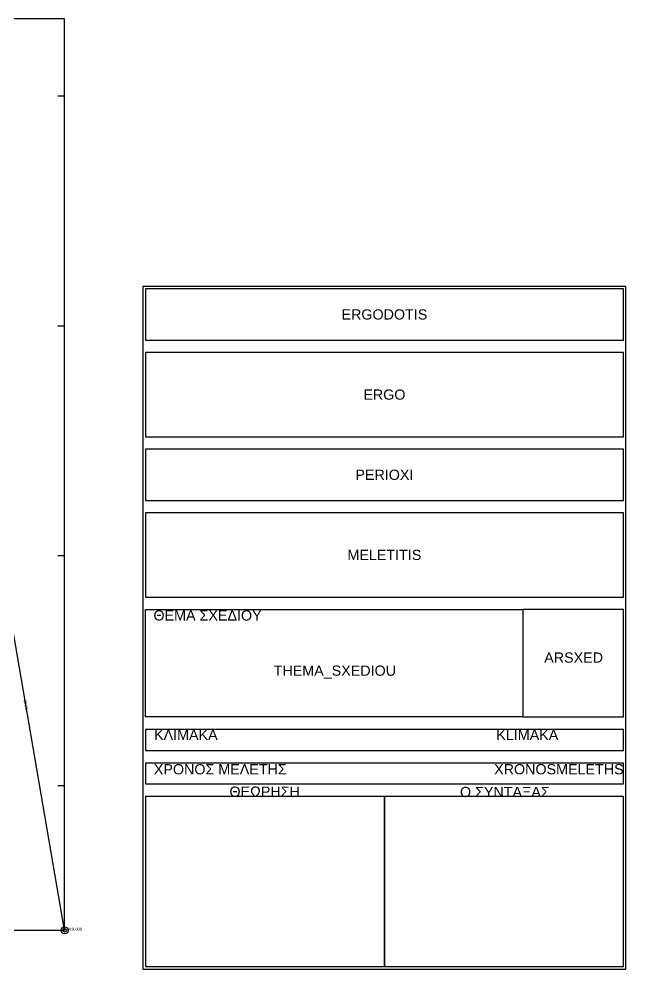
# Model space of a CAD drawing. Header units: metres. Extents: x 1516 to 1668, y 2364 to 2447.
# Drawn here: x 1615.6 to 1668.4, y 2364.1 to 2446.7 of the extents above; entities that cross this region are included whole.
import ezdxf
from ezdxf.enums import TextEntityAlignment as Align

# ---------------------------------------------------------------- set-up
doc = ezdxf.new("R2010")
doc.units = ezdxf.units.M
doc.layers.get('0').update_dxf_attribs({"linetype": 'CONTINUOUS'})
doc.styles.get("Standard").update_dxf_attribs({"font": 'arial.ttf'})

# ---------------------------------------------------------------- blocks, each defined once
blk = doc.blocks.new('TITLE_BOARD_1')
at = {"color": 7}
for points in [[(-21, -29.7), (21, -29.7), (21, 29.7), (-21, 29.7)], [(-20.7813, 25.0274), (20.7812, 25.0274), (20.7812, 29.4775), (-20.7813, 29.4775)], [(-20.7813, 16.6167), (20.7812, 16.6167), (20.7812, 23.9371), (-20.7813, 23.9371)], [(-20.7813, 11.0763), (20.7812, 11.0763), (20.7812, 15.5264), (-20.7813, 15.5264)], [(-20.7813, 2.6656), (20.7812, 2.6656), (20.7812, 9.986), (-20.7813, 9.986)], [(-20.7813, 1.5753), (12.0312, 1.5753), (12.0312, -7.7699), (-20.7813, -7.7699)], [(12.0312, -7.7699), (20.7812, -7.7699), (20.7812, 1.5753), (12.0312, 1.5753)], [(-20.7813, -10.6847), (20.7812, -10.6847), (20.7812, -8.8602), (-20.7813, -8.8602)], [(-20.7813, -13.5995), (20.7812, -13.5995), (20.7812, -11.775), (-20.7813, -11.775)], [(-20.7813, -29.4775), (0, -29.4775), (0, -14.6898), (-20.7813, -14.6898)], [(0, -29.4775), (20.7812, -29.4775), (20.7812, -14.6898), (0, -14.6898)]]:
    blk.add_lwpolyline(points, close=True, dxfattribs=at)
for s, p in [('ΘΕΜΑ ΣΧΕΔΙΟΥ', (-20.0745, 0.6234)), ('ΚΛΙΜΑΚΑ', (-20.0239, -9.7672)), ('KLIMAKA', (9.7288, -9.771)), ('ΧΡΟΝΟΣ ΜΕΛΕΤΗΣ', (-20.0413, -12.7651)), ('XRONOSMELETHS', (9.5389, -12.7603))]:
    blk.add_text(s, height=0.89, dxfattribs=at).set_placement(p)
for s, p in [('ARSXED', (16.448, -3.0444)), ('ΘΕΩΡΗΣΗ', (-10.4106, -14.7158)), ('Ο ΣΥΝΤΑΞΑΣ', (10.4701, -14.7403))]:
    blk.add_text(s, height=0.89, dxfattribs=at).set_placement(p, align=Align.CENTER)
at = {"color": 7, "char_height": 0.89, "attachment_point": 5}
for s, insert, width in [('ERGODOTIS', (0, 27.2524), 4.5169), ('ERGO', (0, 20.2769), 2.1806), ('PERIOXI', (0, 13.3014), 3.5823), ('MELETITIS', (0, 6.3258), 4.7839), ('THEMA_SXEDIOU', (-4.3063, -3.8653), 6.6529)]:
    blk.add_mtext(s, dxfattribs=dict(at, insert=insert, width=width))

msp = doc.modelspace()

# ---------------------------------------------------------------- linework, layer by layer
for p, q in [((1619.551, 2440), (1618.951, 2440)), ((1619.551, 2420), (1618.951, 2420)), ((1619.551, 2400), (1618.951, 2400)), ((1619.551, 2380), (1618.951, 2380))]:
    msp.add_line(p, q)
at = {"color": 3}
msp.add_lwpolyline([(1516.533, 2435.718), (1528.215, 2367.715), (1619.551, 2367.42), (1605.929, 2446.721), (1516.533, 2435.718)], dxfattribs=at)
at = {"color": 7}
for radius in [0.3, 0.3, 0.15]:
    msp.add_circle((1619.551, 2367.42), radius, dxfattribs=at)

# ---------------------------------------------------------------- block references
msp.add_blockref('TITLE_BOARD_1', (1647.353, 2393.755))

# ---------------------------------------------------------------- texts
at = {"color": 7, "insert": (1619.776, 2367.645), "char_height": 0.25, "width": 1, "attachment_point": 1}
msp.add_mtext('r4:0.000', dxfattribs=at)

# ---------------------------------------------------------------- next in the draw order: wipeouts: each hides what was drawn before it
msp.add_wipeout([(1616.286, 2387.163), (1616.529, 2385.744), (1616.729, 2385.778), (1616.485, 2387.197)])

# ---------------------------------------------------------------- next in the draw order: linework, layer by layer
at = {"color": 8}
msp.add_lwpolyline([(1516.533, 2367.42), (1619.551, 2367.42), (1619.551, 2446.721), (1516.533, 2446.721)], close=True, dxfattribs=at)

# ---------------------------------------------------------------- next in the draw order: texts
at = {"color": 7, "insert": (1616.184, 2387.024), "char_height": 0.25, "width": 1, "attachment_point": 5, "rotation": 279.7}
msp.add_mtext('39.76', dxfattribs=at)

doc.saveas('drawing.dxf')
